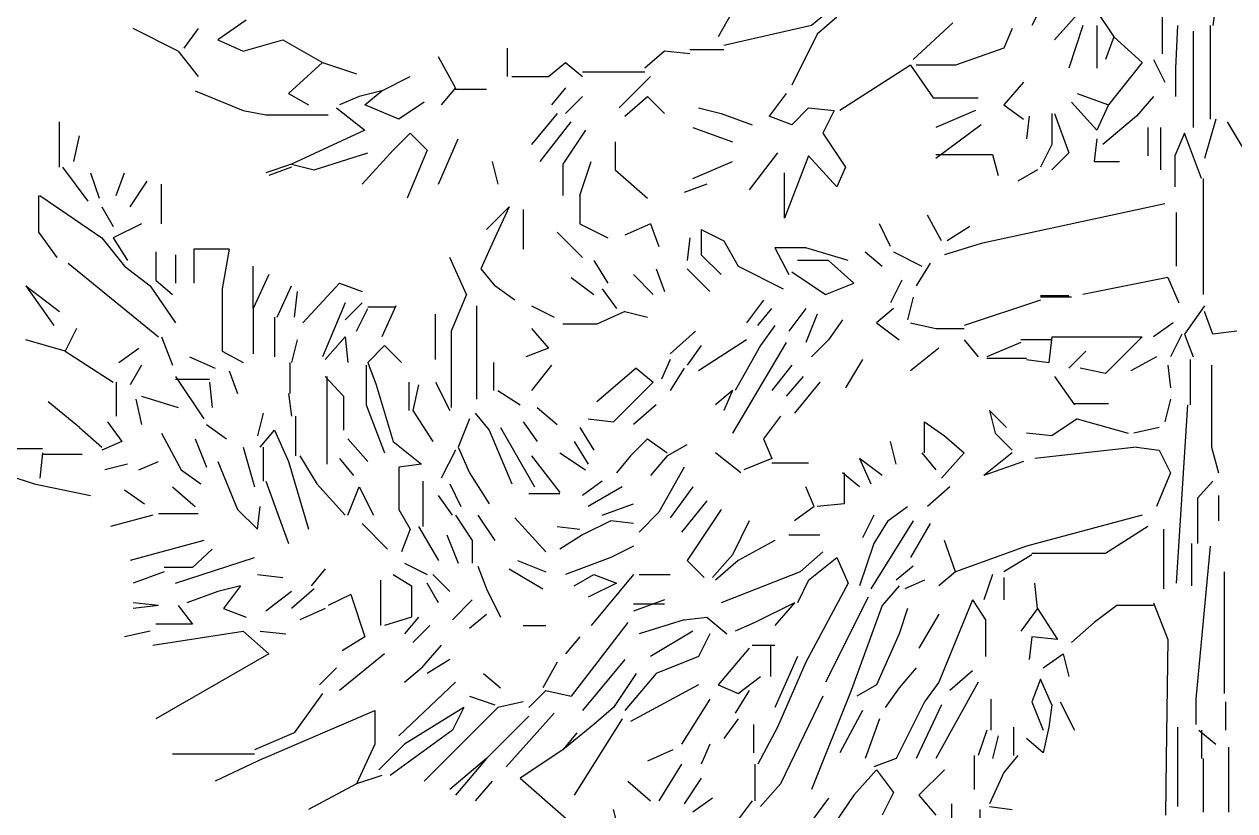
# Model space of a CAD drawing. Header units: millimetres. Extents: x 79741 to 173011, y 86123 to 135501.
# Drawn here: x 120055 to 122190, y 94400 to 95786 of the extents above; entities that cross this region are included whole.
import ezdxf

# ---------------------------------------------------------------- set-up
doc = ezdxf.new("R2010")
doc.units = ezdxf.units.MM

# ---------------------------------------------------------------- blocks, each defined once
blk = doc.blocks.new('A$C53ED0D15')
at = {"linetype": 'Continuous'}
for p, q in [((2303.6, 2956.8), (2303.6, 2812.2)), ((2303.6, 2956.8), (2303.6, 2812.2)), ((2303.6, 2956.8), (2303.6, 2812.2)), ((1545.7, 2887), (1520.8, 2842.1)), ((1715.2, 2887), (1685.3, 2862.1)), ((2094.2, 2901.9), (2074.2, 2862.1)), ((2188.9, 2887), (2218.8, 2842.1)), ((2188.9, 2887), (2218.8, 2842.1)), ((2398.3, 2901.9), (2393.3, 2862.1)), ((688.1, 2872), (638.2, 2837.1)), ((1685.3, 2862.1), (1530.7, 2827.1)), ((1685.3, 2862.1), (1530.7, 2827.1)), ((1685.3, 2862.1), (1530.7, 2827.1)), ((1685.3, 2862.1), (1530.7, 2827.1)), ((1685.3, 2862.1), (1530.7, 2827.1)), ((1730.2, 2877), (1695.3, 2847.1)), ((1934.6, 2867), (1864.8, 2802.2)), ((1934.6, 2867), (1864.8, 2802.2)), ((2154, 2882), (2114.1, 2837.1)), ((2164, 2862.1), (2139.1, 2787.3)), ((2188.9, 2862.1), (2188.9, 2787.3)), ((2188.9, 2862.1), (2188.9, 2787.3)), ((2188.9, 2862.1), (2188.9, 2787.3)), ((2188.9, 2862.1), (2188.9, 2787.3)), ((2188.9, 2862.1), (2188.9, 2787.3)), ((2331, 2862.1), (2327.3, 2787.3)), ((2388.4, 2862.1), (2388.4, 2697.5)), ((568.4, 2817.2), (488.6, 2857.1)), ((568.4, 2817.2), (488.6, 2857.1)), ((568.4, 2817.2), (488.6, 2857.1)), ((568.4, 2817.2), (488.6, 2857.1)), ((603.3, 2857.1), (578.4, 2822.2)), ((1695.3, 2847.1), (1650.4, 2757.3)), ((1695.3, 2847.1), (1650.4, 2757.3)), ((1695.3, 2847.1), (1650.4, 2757.3)), ((2039.3, 2857.1), (2024.4, 2822.2)), ((2039.3, 2857.1), (2024.4, 2822.2)), ((2218.8, 2842.1), (2203.9, 2802.2)), ((2218.8, 2842.1), (2268.7, 2797.2)), ((2358.4, 2852.1), (2358.4, 2732.4)), ((2358.4, 2852.1), (2358.4, 2732.4)), ((638.2, 2837.1), (683.1, 2817.2)), ((683.1, 2817.2), (752.9, 2837.1)), ((752.9, 2837.1), (822.7, 2797.2)), ((1149.3, 2772.3), (1149.3, 2822.2)), ((1149.3, 2772.3), (1149.3, 2822.2)), ((1530.7, 2819.7), (1470.9, 2819.7)), ((2024.4, 2822.2), (1939.6, 2792.2)), ((2024.4, 2822.2), (1939.6, 2792.2)), ((568.4, 2817.2), (603.3, 2772.3)), ((568.4, 2817.2), (603.3, 2772.3)), ((1057.1, 2752.4), (1027.1, 2807.2)), ((1057.1, 2752.4), (1027.1, 2807.2)), ((1426, 2817.2), (1391.1, 2787.3)), ((1470.9, 2812.2), (1426, 2817.2)), ((2288.6, 2802.2), (2308.6, 2762.3)), ((2288.6, 2802.2), (2308.6, 2762.3)), ((822.7, 2797.2), (762.9, 2742.4)), ((822.7, 2797.2), (882.5, 2777.3)), ((822.7, 2797.2), (882.5, 2777.3)), ((1221.6, 2772.3), (1251.5, 2797.2)), ((1251.5, 2797.2), (1281.4, 2772.3)), ((1391.1, 2779.8), (1281.4, 2779.8)), ((1391.1, 2779.8), (1281.4, 2779.8)), ((1859.8, 2792.2), (1735.2, 2712.5)), ((1859.8, 2792.2), (1899.7, 2734.9)), ((1859.8, 2792.2), (1899.7, 2734.9)), ((1939.6, 2792.2), (1869.8, 2792.2)), ((1939.6, 2792.2), (1869.8, 2792.2)), ((2268.7, 2797.2), (2208.9, 2722.4)), ((2268.7, 2797.2), (2208.9, 2722.4)), ((2268.7, 2797.2), (2208.9, 2722.4)), ((2268.7, 2797.2), (2208.9, 2722.4)), ((2327.3, 2787.3), (2327.3, 2737.4)), ((927.4, 2747.4), (977.3, 2772.3)), ((1156.8, 2772.3), (1221.6, 2772.3)), ((1401.1, 2772.3), (1346.3, 2717.5)), ((1401.1, 2772.3), (1346.3, 2717.5)), ((2059.3, 2762.3), (2024.4, 2722.4)), ((598.3, 2747.4), (683.1, 2712.5)), ((598.3, 2747.4), (683.1, 2712.5)), ((762.9, 2742.4), (797.8, 2722.4)), ((887.5, 2737.4), (852.6, 2722.4)), ((927.4, 2747.4), (887.5, 2737.4)), ((897.5, 2722.4), (927.4, 2747.4)), ((1057.1, 2752.4), (1032.1, 2722.4)), ((1057.1, 2749.9), (1111.9, 2749.9)), ((1251.5, 2752.4), (1226.6, 2722.4)), ((1281.4, 2737.4), (1251.5, 2707.5)), ((1281.4, 2737.4), (1251.5, 2707.5)), ((1356.2, 2702.5), (1396.1, 2737.4)), ((1396.1, 2737.4), (1426, 2707.5)), ((1640.4, 2742.4), (1610.5, 2702.5)), ((1640.4, 2742.4), (1610.5, 2702.5)), ((1640.4, 2742.4), (1610.5, 2702.5)), ((1640.4, 2742.4), (1610.5, 2702.5)), ((1899.7, 2734.9), (1979.5, 2734.9)), ((1899.7, 2734.9), (1979.5, 2734.9)), ((2154, 2742.4), (2208.9, 2722.4)), ((2288.6, 2737.4), (2258.7, 2702.5)), ((683.1, 2712.5), (723, 2705)), ((683.1, 2712.5), (723, 2705)), ((847.6, 2717.5), (897.5, 2677.6)), ((957.3, 2697.5), (897.5, 2722.4)), ((1002.2, 2727.4), (957.3, 2697.5)), ((1485.9, 2717.5), (1525.8, 2707.5)), ((1485.9, 2717.5), (1525.8, 2707.5)), ((1680.3, 2717.5), (1650.4, 2687.5)), ((1680.3, 2717.5), (1650.4, 2687.5)), ((1680.3, 2717.5), (1650.4, 2687.5)), ((1680.3, 2717.5), (1650.4, 2687.5)), ((1680.3, 2717.5), (1650.4, 2687.5)), ((1680.3, 2717.5), (1725.2, 2712.5)), ((1725.2, 2712.5), (1705.3, 2672.6)), ((1725.2, 2712.5), (1705.3, 2672.6)), ((1974.5, 2712.5), (1904.7, 2682.6)), ((2024.4, 2722.4), (2059.3, 2697.5)), ((2144, 2727.4), (2188.9, 2677.6)), ((2208.9, 2722.4), (2188.9, 2677.6)), ((2358.4, 2732.4), (2358.4, 2682.6)), ((359, 2612.7), (359, 2692.5)), ((723, 2705), (832.7, 2705)), ((723, 2705), (832.7, 2705)), ((1236.6, 2707.5), (1191.7, 2652.6)), ((1236.6, 2707.5), (1191.7, 2652.6)), ((1236.6, 2707.5), (1191.7, 2652.6)), ((1206.7, 2622.7), (1261.5, 2692.5)), ((1206.7, 2622.7), (1261.5, 2692.5)), ((1206.7, 2622.7), (1261.5, 2692.5)), ((1525.8, 2707.5), (1580.6, 2687.5)), ((1525.8, 2707.5), (1580.6, 2687.5)), ((1650.4, 2687.5), (1610.5, 2702.5)), ((1650.4, 2687.5), (1610.5, 2702.5)), ((1650.4, 2687.5), (1610.5, 2702.5)), ((1650.4, 2687.5), (1610.5, 2702.5)), ((1650.4, 2687.5), (1610.5, 2702.5)), ((2069.3, 2702.5), (2064.3, 2662.6)), ((2109.1, 2707.5), (2109.1, 2652.6)), ((2114.1, 2707.5), (2139.1, 2637.7)), ((2114.1, 2707.5), (2139.1, 2637.7)), ((2258.7, 2702.5), (2198.9, 2652.6)), ((2258.7, 2702.5), (2198.9, 2652.6)), ((2258.7, 2702.5), (2198.9, 2652.6)), ((2398.3, 2697.5), (2378.4, 2627.7)), ((2418.3, 2692.5), (2448.2, 2642.7)), ((897.5, 2677.6), (767.9, 2617.7)), ((947.4, 2642.7), (977.3, 2672.6)), ((977.3, 2672.6), (1007.2, 2642.7)), ((1286.4, 2677.6), (1246.5, 2617.7)), ((1286.4, 2677.6), (1246.5, 2617.7)), ((1475.9, 2682.6), (1545.7, 2657.6)), ((1475.9, 2682.6), (1545.7, 2657.6)), ((1705.3, 2672.6), (1745.2, 2612.7)), ((1705.3, 2672.6), (1745.2, 2612.7)), ((1984.5, 2687.5), (1904.7, 2627.7)), ((2278.7, 2682.6), (2278.7, 2632.7)), ((2278.7, 2682.6), (2278.7, 2632.7)), ((2301.1, 2682.6), (2301.1, 2607.8)), ((2343.5, 2672.6), (2326, 2632.7)), ((2373.4, 2592.8), (2343.5, 2672.6)), ((383.9, 2622.7), (393.9, 2667.6)), ((383.9, 2622.7), (393.9, 2667.6)), ((383.9, 2622.7), (393.9, 2667.6)), ((1027.1, 2582.8), (1062, 2662.6)), ((1338.8, 2657.6), (1338.8, 2607.8)), ((2109.1, 2652.6), (2089.2, 2612.7)), ((2188.9, 2662.6), (2183.9, 2622.7)), ((2188.9, 2662.6), (2183.9, 2622.7)), ((2188.9, 2662.6), (2183.9, 2622.7)), ((2188.9, 2662.6), (2183.9, 2622.7)), ((2188.9, 2662.6), (2183.9, 2622.7)), ((807.8, 2607.8), (902.5, 2637.7)), ((807.8, 2607.8), (902.5, 2637.7)), ((807.8, 2607.8), (902.5, 2637.7)), ((807.8, 2607.8), (902.5, 2637.7)), ((892.5, 2582.8), (947.4, 2642.7)), ((1007.2, 2642.7), (972.3, 2557.9)), ((1625.5, 2637.7), (1575.6, 2572.9)), ((1625.5, 2637.7), (1575.6, 2572.9)), ((1680.3, 2632.7), (1637.9, 2523)), ((1680.3, 2632.7), (1637.9, 2523)), ((1730.2, 2577.8), (1680.3, 2632.7)), ((1730.2, 2577.8), (1680.3, 2632.7)), ((1904.7, 2635.2), (2004.4, 2635.2)), ((2004.4, 2635.2), (2014.4, 2597.8)), ((2139.1, 2637.7), (2109.1, 2607.8)), ((2139.1, 2637.7), (2109.1, 2607.8)), ((2326, 2632.7), (2326, 2577.8)), ((364, 2612.7), (408.9, 2552.9)), ((364, 2612.7), (408.9, 2552.9)), ((364, 2612.7), (408.9, 2552.9)), ((364, 2612.7), (408.9, 2552.9)), ((767.9, 2617.7), (723, 2602.8)), ((767.9, 2617.7), (723, 2602.8)), ((767.9, 2612.7), (728, 2597.8)), ((767.9, 2612.7), (728, 2597.8)), ((767.9, 2617.7), (807.8, 2607.8)), ((767.9, 2617.7), (807.8, 2607.8)), ((767.9, 2617.7), (807.8, 2607.8)), ((767.9, 2617.7), (807.8, 2607.8)), ((1121.9, 2622.7), (1131.9, 2582.8)), ((1246.5, 2617.7), (1246.5, 2562.9)), ((1246.5, 2617.7), (1246.5, 2562.9)), ((1276.5, 2562.9), (1296.4, 2622.7)), ((1338.8, 2607.8), (1396.1, 2557.9)), ((1475.9, 2592.8), (1545.7, 2622.7)), ((1475.9, 2592.8), (1545.7, 2622.7)), ((1745.2, 2612.7), (1730.2, 2577.8)), ((1745.2, 2612.7), (1730.2, 2577.8)), ((2084.2, 2607.8), (2049.3, 2587.8)), ((2084.2, 2607.8), (2049.3, 2587.8)), ((2084.2, 2607.8), (2049.3, 2587.8)), ((2183.9, 2622.7), (2228.8, 2622.7)), ((2183.9, 2622.7), (2228.8, 2622.7)), ((2183.9, 2622.7), (2228.8, 2622.7)), ((2183.9, 2622.7), (2228.8, 2622.7)), ((2183.9, 2622.7), (2228.8, 2622.7)), ((413.8, 2602.8), (428.8, 2557.9)), ((458.7, 2562.9), (473.7, 2602.8)), ((483.6, 2542.9), (513.6, 2587.8)), ((483.6, 2542.9), (513.6, 2587.8)), ((483.6, 2542.9), (513.6, 2587.8)), ((1637.9, 2523), (1637.9, 2602.8)), ((1637.9, 2523), (1637.9, 2602.8)), ((2375.9, 2592.8), (2375.9, 2438.2)), ((2375.9, 2592.8), (2375.9, 2438.2)), ((2375.9, 2592.8), (2375.9, 2438.2)), ((2375.9, 2592.8), (2375.9, 2438.2)), ((2375.9, 2592.8), (2375.9, 2438.2)), ((321.6, 2562.9), (321.6, 2498.1)), ((324.1, 2562.9), (433.8, 2488.1)), ((324.1, 2562.9), (433.8, 2488.1)), ((538.5, 2513), (538.5, 2582.8)), ((1276.5, 2562.9), (1276.5, 2513)), ((1500.8, 2582.8), (1460.9, 2567.9)), ((1500.8, 2582.8), (1460.9, 2567.9)), ((433.8, 2542.9), (453.7, 2508)), ((433.8, 2542.9), (453.7, 2508)), ((1151.8, 2542.9), (1111.9, 2503)), ((1151.8, 2542.9), (1126.9, 2488.1)), ((1151.8, 2542.9), (1126.9, 2488.1)), ((1151.8, 2542.9), (1126.9, 2488.1)), ((2308.6, 2547.9), (1984.5, 2478.1)), ((1176.7, 2538), (1176.7, 2468.1)), ((1176.7, 2538), (1176.7, 2468.1)), ((1914.7, 2483.1), (1889.8, 2528)), ((1914.7, 2483.1), (1889.8, 2528)), ((1914.7, 2483.1), (1889.8, 2528)), ((2328.5, 2533), (2328.5, 2438.2)), ((503.6, 2513), (453.7, 2488.1)), ((1276.5, 2513), (1326.3, 2488.1)), ((1401.1, 2513), (1356.2, 2493.1)), ((1401.1, 2513), (1416.1, 2473.1)), ((1401.1, 2513), (1416.1, 2473.1)), ((1401.1, 2513), (1416.1, 2473.1)), ((1401.1, 2513), (1416.1, 2473.1)), ((1401.1, 2513), (1416.1, 2473.1)), ((1401.1, 2513), (1416.1, 2473.1)), ((1401.1, 2513), (1416.1, 2473.1)), ((1490.9, 2503), (1530.7, 2483.1)), ((1490.9, 2503), (1490.9, 2458.2)), ((1824.9, 2473.1), (1805, 2513)), ((1964.5, 2508), (1924.6, 2483.1)), ((1964.5, 2508), (1924.6, 2483.1)), ((321.6, 2498.1), (354, 2453.2)), ((433.8, 2488.1), (473.7, 2438.2)), ((453.7, 2488.1), (478.7, 2448.2)), ((1126.9, 2488.1), (1101.9, 2433.2)), ((1236.6, 2498.1), (1281.4, 2453.2)), ((1470.9, 2488.1), (1465.9, 2448.2)), ((1470.9, 2488.1), (1465.9, 2448.2)), ((1470.9, 2488.1), (1465.9, 2448.2)), ((1530.7, 2483.1), (1555.7, 2438.2)), ((1984.5, 2478.1), (1919.7, 2458.2)), ((528.5, 2463.2), (528.5, 2413.3)), ((563.4, 2458.2), (563.4, 2408.3)), ((563.4, 2458.2), (563.4, 2408.3)), ((563.4, 2458.2), (563.4, 2408.3)), ((658.2, 2468.1), (595.8, 2468.1)), ((595.8, 2468.1), (595.8, 2408.3)), ((658.2, 2468.1), (645.7, 2398.3)), ((1490.9, 2458.2), (1525.8, 2423.3)), ((1490.9, 2458.2), (1525.8, 2423.3)), ((1490.9, 2458.2), (1525.8, 2423.3)), ((1675.3, 2470.6), (1620.5, 2470.6)), ((1620.5, 2470.6), (1645.4, 2423.3)), ((1750.1, 2448.2), (1675.3, 2470.6)), ((1780, 2463.2), (1810, 2438.2)), ((1829.9, 2463.2), (1879.8, 2438.2)), ((1829.9, 2463.2), (1879.8, 2438.2)), ((374, 2443.2), (533.5, 2313.6)), ((473.7, 2438.2), (518.6, 2403.3)), ((473.7, 2438.2), (518.6, 2403.3)), ((473.7, 2438.2), (518.6, 2403.3)), ((700.5, 2363.4), (700.5, 2438.2)), ((700.5, 2363.4), (700.5, 2438.2)), ((1077, 2388.4), (1047.1, 2453.2)), ((1301.4, 2448.2), (1326.3, 2408.3)), ((1301.4, 2448.2), (1326.3, 2408.3)), ((1301.4, 2448.2), (1326.3, 2408.3)), ((1301.4, 2448.2), (1326.3, 2408.3)), ((1555.7, 2438.2), (1635.5, 2398.3)), ((1715.2, 2448.2), (1660.4, 2448.2)), ((1760.1, 2408.3), (1715.2, 2448.2)), ((1894.7, 2443.2), (1869.8, 2403.3)), ((1894.7, 2443.2), (1869.8, 2403.3)), ((1894.7, 2443.2), (1869.8, 2403.3)), ((2375.9, 2438.2), (2375.9, 2388.4)), ((528.5, 2413.3), (558.4, 2388.4)), ((728, 2423.3), (700.5, 2363.4)), ((728, 2423.3), (700.5, 2363.4)), ((1101.9, 2433.2), (1126.9, 2403.3)), ((1261.5, 2418.3), (1301.4, 2388.4)), ((1406.1, 2388.4), (1371.2, 2423.3)), ((1406.1, 2388.4), (1371.2, 2423.3)), ((1406.1, 2388.4), (1371.2, 2423.3)), ((1406.1, 2388.4), (1371.2, 2423.3)), ((1411.1, 2433.2), (1426, 2393.4)), ((1411.1, 2433.2), (1426, 2393.4)), ((1411.1, 2433.2), (1426, 2393.4)), ((1411.1, 2433.2), (1426, 2393.4)), ((1465.9, 2433.2), (1505.8, 2393.4)), ((1650.4, 2428.3), (1710.2, 2388.4)), ((1844.9, 2413.3), (1824.9, 2373.4)), ((1844.9, 2413.3), (1824.9, 2373.4)), ((1844.9, 2413.3), (1824.9, 2373.4)), ((2313.6, 2418.3), (2164, 2388.4)), ((2313.6, 2418.3), (2164, 2388.4)), ((2313.6, 2418.3), (2333.5, 2373.4)), ((299.2, 2403.3), (359, 2358.4)), ((299.2, 2403.3), (349, 2333.5)), ((518.6, 2403.3), (563.4, 2338.5)), ((645.7, 2398.3), (645.7, 2288.6)), ((742.9, 2348.5), (767.9, 2403.3)), ((742.9, 2348.5), (767.9, 2403.3)), ((742.9, 2348.5), (767.9, 2403.3)), ((742.9, 2348.5), (767.9, 2403.3)), ((742.9, 2348.5), (767.9, 2403.3)), ((742.9, 2348.5), (767.9, 2403.3)), ((777.8, 2393.4), (772.9, 2348.5)), ((777.8, 2393.4), (772.9, 2348.5)), ((777.8, 2393.4), (772.9, 2348.5)), ((777.8, 2393.4), (772.9, 2348.5)), ((777.8, 2393.4), (772.9, 2348.5)), ((777.8, 2393.4), (772.9, 2348.5)), ((852.6, 2408.3), (787.8, 2338.5)), ((852.6, 2408.3), (787.8, 2338.5)), ((852.6, 2408.3), (787.8, 2338.5)), ((852.6, 2408.3), (892.5, 2393.4)), ((1161.8, 2378.4), (1126.9, 2403.3)), ((1316.3, 2398.3), (1341.3, 2363.4)), ((1710.2, 2388.4), (1760.1, 2408.3)), ((862.6, 2373.4), (822.7, 2278.7)), ((862.6, 2373.4), (822.7, 2278.7)), ((892.5, 2373.4), (862.6, 2343.5)), ((1077, 2388.4), (1049.6, 2323.5)), ((1600.5, 2378.4), (1570.6, 2338.5)), ((1864.8, 2383.4), (1854.8, 2343.5)), ((2089.2, 2378.4), (1954.6, 2333.5)), ((2139.1, 2385.9), (2089.2, 2385.9)), ((2139.1, 2385.9), (2089.2, 2385.9)), ((2144, 2383.4), (2089.2, 2383.4)), ((2144, 2383.4), (2089.2, 2383.4)), ((2144, 2383.4), (2089.2, 2383.4)), ((2144, 2383.4), (2089.2, 2383.4)), ((2144, 2383.4), (2089.2, 2383.4)), ((2144, 2383.4), (2089.2, 2383.4)), ((2144, 2383.4), (2089.2, 2383.4)), ((2144, 2383.4), (2089.2, 2383.4)), ((700.5, 2363.4), (700.5, 2283.7)), ((700.5, 2363.4), (700.5, 2283.7)), ((882.5, 2323.5), (902.5, 2363.4)), ((952.4, 2365.9), (902.5, 2365.9)), ((952.4, 2368.4), (927.4, 2313.6)), ((1022.2, 2273.7), (1022.2, 2353.5)), ((1094.5, 2368.4), (1094.5, 2268.7)), ((1191.7, 2368.4), (1231.6, 2348.5)), ((1356.2, 2358.4), (1306.4, 2336)), ((1356.2, 2358.4), (1396.1, 2348.5)), ((1590.6, 2333.5), (1615.5, 2363.4)), ((1675.3, 2363.4), (1645.4, 2323.5)), ((1695.3, 2353.5), (1675.3, 2303.6)), ((1829.9, 2363.4), (1800, 2338.5)), ((1829.9, 2363.4), (1800, 2338.5)), ((2378.4, 2368.4), (2343.5, 2318.6)), ((2393.3, 2318.6), (2378.4, 2358.4)), ((388.9, 2328.5), (369, 2288.6)), ((388.9, 2328.5), (369, 2288.6)), ((737.9, 2348.5), (737.9, 2278.7)), ((1191.7, 2328.5), (1221.6, 2293.6)), ((1306.4, 2336), (1246.5, 2336)), ((1620.5, 2333.5), (1595.6, 2298.6)), ((1620.5, 2333.5), (1595.6, 2298.6)), ((1740.2, 2343.5), (1715.2, 2308.6)), ((1800, 2338.5), (1839.9, 2308.6)), ((1800, 2338.5), (1839.9, 2308.6)), ((1859.8, 2338.5), (1904.7, 2328.5)), ((1859.8, 2338.5), (1904.7, 2328.5)), ((1904.7, 2328.5), (1954.6, 2328.5)), ((1904.7, 2328.5), (1954.6, 2328.5)), ((2323.5, 2338.5), (2288.6, 2313.6)), ((2323.5, 2338.5), (2288.6, 2313.6)), ((369, 2288.6), (299.2, 2308.6)), ((538.5, 2313.6), (558.4, 2263.7)), ((538.5, 2313.6), (558.4, 2263.7)), ((777.8, 2308.6), (767.9, 2268.7)), ((777.8, 2308.6), (767.9, 2268.7)), ((827.7, 2273.7), (862.6, 2313.6)), ((827.7, 2273.7), (862.6, 2313.6)), ((827.7, 2273.7), (862.6, 2313.6)), ((862.6, 2313.6), (867.6, 2268.7)), ((862.6, 2313.6), (867.6, 2268.7)), ((862.6, 2313.6), (867.6, 2268.7)), ((1049.6, 2323.5), (1049.6, 2263.7)), ((1436, 2283.7), (1480.9, 2323.5)), ((1570.6, 2308.6), (1485.9, 2253.7)), ((1715.2, 2308.6), (1685.3, 2278.7)), ((1954.6, 2308.6), (1979.5, 2278.7)), ((1954.6, 2308.6), (1979.5, 2278.7)), ((1954.6, 2308.6), (1979.5, 2278.7)), ((2109.1, 2308.6), (2054.3, 2308.6)), ((2109.1, 2308.6), (2054.3, 2308.6)), ((2109.1, 2308.6), (2054.3, 2308.6)), ((2109.1, 2308.6), (2054.3, 2308.6)), ((2109.1, 2313.6), (2104.1, 2268.7)), ((2109.1, 2313.6), (2174, 2313.6)), ((2174, 2313.6), (2268.7, 2313.6)), ((2174, 2313.6), (2268.7, 2313.6)), ((2174, 2313.6), (2268.7, 2313.6)), ((2174, 2313.6), (2268.7, 2313.6)), ((2174, 2313.6), (2268.7, 2313.6)), ((2268.7, 2313.6), (2203.9, 2248.8)), ((2338.5, 2318.6), (2318.6, 2278.7)), ((2338.5, 2318.6), (2318.6, 2278.7)), ((2338.5, 2318.6), (2318.6, 2278.7)), ((2338.5, 2318.6), (2318.6, 2278.7)), ((2338.5, 2318.6), (2318.6, 2278.7)), ((2338.5, 2318.6), (2318.6, 2278.7)), ((2343.5, 2318.6), (2358.4, 2278.7)), ((2343.5, 2318.6), (2358.4, 2278.7)), ((2343.5, 2318.6), (2358.4, 2278.7)), ((2435.7, 2323.5), (2393.3, 2318.6)), ((369, 2288.6), (453.7, 2233.8)), ((463.7, 2268.7), (498.6, 2293.6)), ((463.7, 2268.7), (498.6, 2293.6)), ((463.7, 2268.7), (498.6, 2293.6)), ((645.7, 2288.6), (683.1, 2268.7)), ((932.4, 2298.6), (902.5, 2268.7)), ((932.4, 2298.6), (962.3, 2268.7)), ((1221.6, 2293.6), (1181.7, 2278.7)), ((1490.9, 2298.6), (1465.9, 2263.7)), ((1640.4, 2303.6), (1545.7, 2144)), ((1640.4, 2303.6), (1545.7, 2144)), ((1595.6, 2298.6), (1550.7, 2218.8)), ((1909.7, 2293.6), (1859.8, 2253.7)), ((1909.7, 2293.6), (1859.8, 2253.7)), ((2054.3, 2303.6), (1994.5, 2278.7)), ((2054.3, 2303.6), (1994.5, 2278.7)), ((2169, 2288.6), (2139.1, 2258.7)), ((503.6, 2263.7), (483.6, 2228.8)), ((503.6, 2263.7), (483.6, 2228.8)), ((503.6, 2263.7), (483.6, 2228.8)), ((588.4, 2278.7), (633.2, 2258.7)), ((765.4, 2268.7), (765.4, 2213.9)), ((900, 2263.7), (900, 2193.9)), ((902.5, 2268.7), (917.4, 2228.8)), ((1049.6, 2263.7), (1049.6, 2188.9)), ((1094.5, 2268.7), (1094.5, 2203.9)), ((1124.4, 2268.7), (1124.4, 2218.8)), ((1124.4, 2268.7), (1124.4, 2218.8)), ((1124.4, 2268.7), (1124.4, 2218.8)), ((1226.6, 2263.7), (1191.7, 2218.8)), ((1436, 2273.7), (1421, 2238.8)), ((1650.4, 2263.7), (1615.5, 2218.8)), ((1775.1, 2273.7), (1745.2, 2223.8)), ((1775.1, 2273.7), (1745.2, 2223.8)), ((1775.1, 2273.7), (1745.2, 2223.8)), ((1775.1, 2273.7), (1745.2, 2223.8)), ((1775.1, 2273.7), (1745.2, 2223.8)), ((1775.1, 2273.7), (1745.2, 2223.8)), ((1775.1, 2273.7), (1745.2, 2223.8)), ((1994.5, 2276.2), (2064.3, 2276.2)), ((1994.5, 2276.2), (2064.3, 2276.2)), ((2064.3, 2273.7), (2104.1, 2268.7)), ((2064.3, 2273.7), (2104.1, 2268.7)), ((2293.6, 2278.7), (2248.8, 2253.7)), ((2313.6, 2263.7), (2318.6, 2223.8)), ((2313.6, 2263.7), (2318.6, 2223.8)), ((2353.5, 2273.7), (2353.5, 2193.9)), ((2390.9, 2263.7), (2390.9, 2119.1)), ((2390.9, 2263.7), (2390.9, 2119.1)), ((2390.9, 2263.7), (2390.9, 2119.1)), ((2390.9, 2263.7), (2390.9, 2119.1)), ((563.4, 2243.8), (613.3, 2169)), ((658.2, 2253.7), (673.1, 2213.9)), ((827.7, 2243.8), (860.1, 2208.9)), ((830.2, 2243.8), (830.2, 2089.2)), ((1376.2, 2258.7), (1306.4, 2198.9)), ((1376.2, 2258.7), (1306.4, 2198.9)), ((1376.2, 2258.7), (1406.1, 2233.8)), ((1460.9, 2258.7), (1436, 2218.8)), ((1670.4, 2243.8), (1640.4, 2208.9)), ((1670.4, 2243.8), (1640.4, 2208.9)), ((2114.1, 2243.8), (2149, 2193.9)), ((2203.9, 2248.8), (2159, 2258.7)), ((458.7, 2233.8), (458.7, 2174)), ((563.4, 2238.8), (623.3, 2238.8)), ((623.3, 2233.8), (628.3, 2188.9)), ((623.3, 2233.8), (628.3, 2188.9)), ((623.3, 2233.8), (628.3, 2188.9)), ((917.4, 2228.8), (947.4, 2129.1)), ((974.8, 2233.8), (974.8, 2183.9)), ((974.8, 2233.8), (974.8, 2183.9)), ((974.8, 2233.8), (974.8, 2183.9)), ((992.2, 2228.8), (982.3, 2183.9)), ((1022.2, 2233.8), (1047.1, 2183.9)), ((1022.2, 2233.8), (1047.1, 2183.9)), ((1022.2, 2233.8), (1047.1, 2183.9)), ((1406.1, 2233.8), (1336.3, 2164)), ((1700.3, 2233.8), (1655.4, 2178.9)), ((493.6, 2203.9), (503.6, 2159)), ((493.6, 2203.9), (503.6, 2159)), ((493.6, 2203.9), (503.6, 2159)), ((493.6, 2203.9), (503.6, 2159)), ((493.6, 2203.9), (503.6, 2159)), ((493.6, 2203.9), (503.6, 2159)), ((503.6, 2208.9), (568.4, 2188.9)), ((762.9, 2213.9), (767.9, 2174)), ((860.1, 2208.9), (860.1, 2149)), ((1131.9, 2218.8), (1171.7, 2193.9)), ((1131.9, 2218.8), (1171.7, 2193.9)), ((1545.7, 2218.8), (1515.8, 2193.9)), ((1545.7, 2218.8), (1515.8, 2193.9)), ((1545.7, 2218.8), (1530.7, 2183.9)), ((1545.7, 2218.8), (1530.7, 2183.9)), ((2318.6, 2203.9), (2308.6, 2164)), ((393.9, 2154), (339.1, 2198.9)), ((393.9, 2154), (339.1, 2198.9)), ((718, 2178.9), (708, 2139.1)), ((900, 2193.9), (932.4, 2109.1)), ((982.3, 2183.9), (1017.2, 2129.1)), ((1092, 2178.9), (1116.9, 2149)), ((1201.7, 2188.9), (1236.6, 2159)), ((1411.1, 2193.9), (1371.2, 2159)), ((1999.4, 2183.9), (2029.4, 2154)), ((1999.4, 2183.9), (2029.4, 2154)), ((1999.4, 2183.9), (2009.4, 2144)), ((1999.4, 2183.9), (2029.4, 2154)), ((2149, 2196.4), (2208.9, 2196.4)), ((2348.5, 2193.9), (2328.5, 1879.8)), ((2348.5, 2193.9), (2328.5, 1879.8)), ((2348.5, 2193.9), (2328.5, 1879.8)), ((443.8, 2164), (468.7, 2129.1)), ((443.8, 2164), (468.7, 2129.1)), ((618.3, 2159), (653.2, 2134.1)), ((618.3, 2159), (653.2, 2134.1)), ((775.3, 2174), (775.3, 2104.2)), ((1082, 2169), (1062, 2119.1)), ((1176.7, 2164), (1201.7, 2129.1)), ((1291.4, 2169), (1336.3, 2164)), ((1291.4, 2169), (1336.3, 2164)), ((1291.4, 2169), (1336.3, 2164)), ((1630.5, 2174), (1600.5, 2134.1)), ((1884.8, 2109.1), (1884.8, 2164)), ((1884.8, 2164), (1919.7, 2139.1)), ((1884.8, 2109.1), (1884.8, 2164)), ((1884.8, 2164), (1919.7, 2139.1)), ((1884.8, 2109.1), (1884.8, 2164)), ((1884.8, 2164), (1919.7, 2139.1)), ((2154, 2169), (2109.1, 2139.1)), ((2154, 2169), (2243.8, 2144)), ((2154, 2169), (2243.8, 2144)), ((393.9, 2154), (433.8, 2119.1)), ((393.9, 2154), (433.8, 2119.1)), ((393.9, 2154), (433.8, 2119.1)), ((538.5, 2144), (573.4, 2079.2)), ((713, 2119.1), (737.9, 2149)), ((713, 2119.1), (737.9, 2149)), ((737.9, 2149), (762.9, 2094.2)), ((737.9, 2149), (762.9, 2094.2)), ((1116.9, 2149), (1156.8, 2054.3)), ((1136.8, 2154), (1196.7, 2049.3)), ((1276.5, 2154), (1301.4, 2114.1)), ((1919.7, 2139.1), (1954.6, 2109.1)), ((1919.7, 2139.1), (1954.6, 2109.1)), ((1919.7, 2139.1), (1954.6, 2109.1)), ((2009.4, 2144), (2039.3, 2114.1)), ((2009.4, 2144), (2039.3, 2114.1)), ((2109.1, 2139.1), (2064.3, 2144)), ((2298.6, 2154), (2253.7, 2144)), ((254.3, 2116.6), (329.1, 2116.6)), ((468.7, 2129.1), (433.8, 2114.1)), ((598.3, 2134.1), (618.3, 2084.2)), ((683.1, 2119.1), (703, 2049.3)), ((683.1, 2119.1), (703, 2049.3)), ((718, 2119.1), (718, 2059.3)), ((867.6, 2134.1), (902.5, 2094.2)), ((947.4, 2129.1), (997.2, 2089.2)), ((1057.1, 2114.1), (1032.1, 2064.3)), ((1062, 2119.1), (1082, 2074.2)), ((1266.5, 2129.1), (1291.4, 2089.2)), ((1396.1, 2134.1), (1366.2, 2104.2)), ((1396.1, 2134.1), (1431, 2109.1)), ((1431, 2104.2), (1465.9, 2124.1)), ((1431, 2104.2), (1465.9, 2124.1)), ((1431, 2104.2), (1465.9, 2124.1)), ((1600.5, 2134.1), (1615.5, 2099.2)), ((1834.9, 2089.2), (1824.9, 2129.1)), ((1834.9, 2089.2), (1824.9, 2129.1)), ((2258.7, 2119.1), (2079.2, 2099.2)), ((2258.7, 2119.1), (2298.6, 2114.1)), ((2298.6, 2114.1), (2318.6, 2074.2)), ((2390.9, 2119.1), (2403.3, 2074.2)), ((2390.9, 2119.1), (2403.3, 2074.2)), ((2390.9, 2119.1), (2403.3, 2074.2)), ((2390.9, 2119.1), (2403.3, 2074.2)), ((329.1, 2109.1), (324.1, 2064.3)), ((329.1, 2106.7), (398.9, 2106.7)), ((498.6, 2079.2), (533.5, 2094.2)), ((498.6, 2079.2), (533.5, 2094.2)), ((638.2, 2094.2), (673.1, 2009.4)), ((762.9, 2094.2), (797.8, 1974.5)), ((762.9, 2094.2), (797.8, 1974.5)), ((762.9, 2094.2), (797.8, 1974.5)), ((762.9, 2094.2), (797.8, 1974.5)), ((762.9, 2094.2), (797.8, 1974.5)), ((782.8, 2104.2), (812.7, 2054.3)), ((782.8, 2104.2), (812.7, 2054.3)), ((782.8, 2104.2), (812.7, 2054.3)), ((852.6, 2099.2), (877.6, 2069.3)), ((852.6, 2099.2), (877.6, 2069.3)), ((852.6, 2099.2), (877.6, 2069.3)), ((1191.7, 2104.2), (1241.5, 2039.3)), ((1241.5, 2109.1), (1286.4, 2079.2)), ((1366.2, 2104.2), (1341.3, 2074.2)), ((1431, 2104.2), (1401.1, 2069.3)), ((1560.7, 2074.2), (1515.8, 2109.1)), ((1560.7, 2074.2), (1515.8, 2109.1)), ((1615.5, 2099.2), (1565.7, 2079.2)), ((1615.5, 2099.2), (1565.7, 2079.2)), ((1810, 2069.3), (1770.1, 2099.2)), ((1770.1, 2099.2), (1790, 2054.3)), ((1879.8, 2109.1), (1904.7, 2079.2)), ((1879.8, 2109.1), (1904.7, 2079.2)), ((1879.8, 2109.1), (1904.7, 2079.2)), ((1879.8, 2109.1), (1904.7, 2079.2)), ((1879.8, 2109.1), (1904.7, 2079.2)), ((1879.8, 2109.1), (1904.7, 2079.2)), ((1954.6, 2109.1), (1914.7, 2064.3)), ((1954.6, 2109.1), (1914.7, 2064.3)), ((2039.3, 2109.1), (1989.5, 2069.3)), ((2039.3, 2109.1), (1989.5, 2069.3)), ((2039.3, 2109.1), (1989.5, 2069.3)), ((2059.3, 2094.2), (1989.5, 2069.3)), ((478.7, 2089.2), (438.8, 2079.2)), ((573.4, 2079.2), (608.3, 2054.3)), ((997.2, 2089.2), (957.3, 2084.2)), ((957.3, 2084.2), (957.3, 2009.4)), ((1082, 2074.2), (1116.9, 2019.4)), ((1460.9, 2084.2), (1416.1, 2004.4)), ((1615.5, 2091.7), (1680.3, 2091.7)), ((1770.1, 2049.3), (1740.2, 2074.2)), ((1742.7, 2074.2), (1742.7, 2019.4)), ((2318.6, 2074.2), (2293.6, 2014.4)), ((269.3, 2069.3), (314.1, 2054.3)), ((314.1, 2054.3), (413.8, 2034.3)), ((314.1, 2054.3), (413.8, 2034.3)), ((314.1, 2054.3), (413.8, 2034.3)), ((723, 2059.3), (762.9, 1949.6)), ((723, 2059.3), (762.9, 1949.6)), ((812.7, 2054.3), (862.6, 1999.4)), ((999.7, 2059.3), (999.7, 1979.5)), ((1047.1, 2054.3), (1067, 2014.4)), ((1316.3, 2059.3), (1281.4, 2034.3)), ((1316.3, 2059.3), (1281.4, 2034.3)), ((2393.3, 2059.3), (2365.9, 2029.4)), ((473.7, 2044.3), (508.6, 2019.4)), ((558.4, 2049.3), (598.3, 2014.4)), ((867.6, 1999.4), (887.5, 2049.3)), ((887.5, 2049.3), (912.5, 1999.4)), ((1052.1, 1999.4), (1027.1, 2034.3)), ((1241.5, 2036.8), (1186.7, 2036.8)), ((1351.2, 2049.3), (1291.4, 2014.4)), ((1475.9, 2049.3), (1436, 1994.5)), ((1690.3, 2014.4), (1675.3, 2049.3)), ((1929.6, 2049.3), (1889.8, 2014.4)), ((2365.9, 2029.4), (2365.9, 1949.6)), ((2403.3, 2034.3), (2403.3, 1989.5)), ((2403.3, 2034.3), (2403.3, 1989.5)), ((673.1, 2009.4), (708, 1974.5)), ((708, 1974.5), (713, 2014.4)), ((957.3, 2009.4), (977.3, 1974.5)), ((1316.3, 1999.4), (1371.2, 2019.4)), ((1500.8, 2024.4), (1456, 1969.5)), ((1500.8, 2024.4), (1456, 1969.5)), ((1500.8, 2024.4), (1456, 1969.5)), ((1525.8, 2009.4), (1465.9, 1919.7)), ((1690.3, 2014.4), (1655.4, 1989.5)), ((1742.7, 2019.4), (1695.3, 2014.4)), ((1819.9, 1989.5), (1854.8, 2014.4)), ((523.5, 1999.4), (448.8, 1979.5)), ((603.3, 2001.9), (533.5, 2001.9)), ((1057.1, 1999.4), (1087, 1954.6)), ((1096.9, 1999.4), (1126.9, 1954.6)), ((1096.9, 1999.4), (1126.9, 1954.6)), ((1161.8, 1994.5), (1216.6, 1934.6)), ((1161.8, 1994.5), (1216.6, 1934.6)), ((1331.3, 1989.5), (1281.4, 1964.5)), ((1331.3, 1989.5), (1281.4, 1964.5)), ((1371.2, 1984.5), (1331.3, 1989.5)), ((1371.2, 1984.5), (1331.3, 1989.5)), ((1416.1, 2004.4), (1381.2, 1969.5)), ((1575.6, 1989.5), (1545.7, 1929.6)), ((1795, 1999.4), (1775.1, 1959.6)), ((1864.8, 1989.5), (1790, 1869.8)), ((1819.9, 1989.5), (1795, 1949.6)), ((1819.9, 1989.5), (1795, 1949.6)), ((1819.9, 1989.5), (1795, 1949.6)), ((1819.9, 1989.5), (1795, 1949.6)), ((1819.9, 1989.5), (1795, 1949.6)), ((2268.7, 1999.4), (2064.3, 1944.6)), ((2268.7, 1999.4), (2064.3, 1944.6)), ((892.5, 1984.5), (937.4, 1939.6)), ((977.3, 1974.5), (962.3, 1934.6)), ((992.2, 1979.5), (1027.1, 1919.7)), ((992.2, 1979.5), (1027.1, 1919.7)), ((1042.1, 1964.5), (1062, 1914.7)), ((1236.6, 1979.5), (1276.5, 1974.5)), ((1281.4, 1964.5), (1241.5, 1939.6)), ((1281.4, 1964.5), (1241.5, 1939.6)), ((1645.4, 1964.5), (1700.3, 1964.5)), ((1894.7, 1984.5), (1859.8, 1924.7)), ((2278.7, 1979.5), (2203.9, 1932.1)), ((2278.7, 1979.5), (2203.9, 1932.1)), ((2278.7, 1979.5), (2203.9, 1932.1)), ((2278.7, 1979.5), (2203.9, 1932.1)), ((2278.7, 1979.5), (2203.9, 1932.1)), ((2306.1, 1974.5), (2306.1, 1869.8)), ((613.3, 1954.6), (483.6, 1919.7)), ((1087, 1954.6), (1087, 1914.7)), ((1371.2, 1944.6), (1331.3, 1924.7)), ((1620.5, 1954.6), (1555.7, 1919.7)), ((1795, 1949.6), (1770.1, 1874.8)), ((1795, 1949.6), (1770.1, 1874.8)), ((1939.6, 1899.7), (1919.7, 1954.6)), ((1939.6, 1899.7), (1919.7, 1954.6)), ((2064.3, 1944.6), (1939.6, 1899.7)), ((2064.3, 1944.6), (1939.6, 1899.7)), ((2064.3, 1944.6), (1939.6, 1899.7)), ((2064.3, 1944.6), (1939.6, 1899.7)), ((2064.3, 1944.6), (1939.6, 1899.7)), ((2064.3, 1944.6), (1939.6, 1899.7)), ((2356, 1874.8), (2356, 1949.6)), ((2356, 1874.8), (2356, 1949.6)), ((2356, 1874.8), (2356, 1949.6)), ((2388.4, 1944.6), (2363.4, 1675.3)), ((563.4, 1879.8), (703, 1924.7)), ((563.4, 1879.8), (703, 1924.7)), ((563.4, 1879.8), (703, 1924.7)), ((628.3, 1939.6), (593.3, 1907.2)), ((628.3, 1939.6), (593.3, 1907.2)), ((1331.3, 1924.7), (1251.5, 1894.7)), ((1545.7, 1929.6), (1510.8, 1889.8)), ((1705.3, 1934.6), (1665.4, 1899.7)), ((1680.3, 1884.8), (1730.2, 1924.7)), ((1730.2, 1924.7), (1750.1, 1879.8)), ((2074.2, 1929.6), (2024.4, 1899.7)), ((2203.9, 1932.1), (2074.2, 1932.1)), ((2203.9, 1932.1), (2074.2, 1932.1)), ((2203.9, 1932.1), (2074.2, 1932.1)), ((2203.9, 1932.1), (2074.2, 1932.1)), ((2203.9, 1932.1), (2074.2, 1932.1)), ((593.3, 1907.2), (543.5, 1907.2)), ((593.3, 1907.2), (543.5, 1907.2)), ((827.7, 1904.7), (802.8, 1874.8)), ((967.3, 1914.7), (1007.2, 1894.7)), ((1096.9, 1909.7), (1111.9, 1869.8)), ((1096.9, 1909.7), (1111.9, 1869.8)), ((1096.9, 1909.7), (1111.9, 1869.8)), ((1151.8, 1904.7), (1211.6, 1869.8)), ((1166.7, 1919.7), (1216.6, 1899.7)), ((1465.9, 1919.7), (1495.8, 1889.8)), ((1465.9, 1919.7), (1495.8, 1889.8)), ((1555.7, 1919.7), (1515.8, 1884.8)), ((1555.7, 1919.7), (1515.8, 1884.8)), ((1555.7, 1919.7), (1515.8, 1884.8)), ((1864.8, 1909.7), (1834.9, 1884.8)), ((543.5, 1899.7), (488.6, 1879.8)), ((708, 1894.7), (752.9, 1889.8)), ((708, 1894.7), (752.9, 1889.8)), ((924.9, 1884.8), (924.9, 1805)), ((924.9, 1884.8), (924.9, 1805)), ((947.4, 1894.7), (979.8, 1874.8)), ((947.4, 1894.7), (979.8, 1874.8)), ((947.4, 1894.7), (979.8, 1874.8)), ((1027.1, 1844.9), (1007.2, 1879.8)), ((1017.2, 1894.7), (1047.1, 1864.8)), ((1266.5, 1874.8), (1301.4, 1894.7)), ((1341.3, 1879.8), (1291.4, 1854.8)), ((1371.2, 1894.7), (1296.4, 1805)), ((1371.2, 1894.7), (1296.4, 1805)), ((1371.2, 1894.7), (1296.4, 1805)), ((1301.4, 1894.7), (1341.3, 1879.8)), ((1381.2, 1894.7), (1436, 1894.7)), ((1381.2, 1894.7), (1436, 1894.7)), ((1381.2, 1894.7), (1436, 1894.7)), ((1381.2, 1894.7), (1436, 1894.7)), ((1381.2, 1894.7), (1436, 1894.7)), ((1381.2, 1894.7), (1436, 1894.7)), ((1381.2, 1894.7), (1436, 1894.7)), ((1665.4, 1899.7), (1525.8, 1844.9)), ((1680.3, 1884.8), (1660.4, 1844.9)), ((1680.3, 1884.8), (1660.4, 1844.9)), ((1680.3, 1884.8), (1660.4, 1844.9)), ((1680.3, 1884.8), (1660.4, 1844.9)), ((1680.3, 1884.8), (1660.4, 1844.9)), ((1750.1, 1879.8), (1675.3, 1740.2)), ((1884.8, 1884.8), (1849.9, 1869.8)), ((1884.8, 1884.8), (1849.9, 1869.8)), ((1884.8, 1884.8), (1849.9, 1869.8)), ((1939.6, 1899.7), (1909.7, 1874.8)), ((2004.4, 1894.7), (1989.5, 1849.9)), ((2024.4, 1889.8), (2024.4, 1849.9)), ((2084.2, 1834.9), (2079.2, 1879.8)), ((2413.3, 1899.7), (2413.3, 1685.3)), ((638.2, 1864.8), (583.4, 1844.9)), ((678.1, 1874.8), (638.2, 1864.8)), ((678.1, 1874.8), (648.2, 1834.9)), ((678.1, 1874.8), (648.2, 1834.9)), ((767.9, 1864.8), (723, 1829.9)), ((767.9, 1864.8), (723, 1829.9)), ((807.8, 1869.8), (767.9, 1834.9)), ((872.6, 1859.8), (832.7, 1839.9)), ((872.6, 1859.8), (897.5, 1785)), ((979.8, 1874.8), (979.8, 1819.9)), ((979.8, 1874.8), (979.8, 1819.9)), ((979.8, 1874.8), (979.8, 1819.9)), ((1111.9, 1869.8), (1136.8, 1819.9)), ((1839.9, 1874.8), (1810, 1839.9)), ((533.5, 1839.9), (488.6, 1844.9)), ((533.5, 1839.9), (488.6, 1834.9)), ((568.4, 1839.9), (593.3, 1807.5)), ((1087, 1849.9), (1052.1, 1815)), ((1426, 1849.9), (1371.2, 1829.9)), ((1426, 1842.4), (1371.2, 1842.4)), ((1655.4, 1844.9), (1585.6, 1810)), ((1655.4, 1844.9), (1620.5, 1805)), ((1655.4, 1844.9), (1620.5, 1805)), ((1785, 1854.8), (1710.2, 1705.3)), ((1785, 1854.8), (1710.2, 1705.3)), ((1810, 1839.9), (1755.1, 1690.3)), ((1969.5, 1849.9), (1909.7, 1705.3)), ((1969.5, 1849.9), (1909.7, 1705.3)), ((1969.5, 1849.9), (1992, 1815)), ((2223.8, 1839.9), (2183.9, 1810)), ((2223.8, 1839.9), (2183.9, 1810)), ((2288.6, 1839.9), (2223.8, 1839.9)), ((2288.6, 1839.9), (2223.8, 1839.9)), ((2288.6, 1844.9), (2313.6, 1780.1)), ((648.2, 1834.9), (688.1, 1819.9)), ((648.2, 1834.9), (688.1, 1819.9)), ((827.7, 1834.9), (782.8, 1815)), ((827.7, 1834.9), (782.8, 1815)), ((827.7, 1834.9), (782.8, 1815)), ((979.8, 1819.9), (932.4, 1805)), ((979.8, 1819.9), (932.4, 1805)), ((979.8, 1819.9), (932.4, 1805)), ((992.2, 1819.9), (967.3, 1790)), ((992.2, 1819.9), (967.3, 1790)), ((1082, 1800), (1111.9, 1824.9)), ((1460.9, 1815), (1500.8, 1819.9)), ((1460.9, 1815), (1500.8, 1819.9)), ((1460.9, 1815), (1500.8, 1819.9)), ((1460.9, 1815), (1500.8, 1819.9)), ((1500.8, 1819.9), (1535.7, 1790)), ((1500.8, 1819.9), (1535.7, 1790)), ((1500.8, 1819.9), (1535.7, 1790)), ((1500.8, 1819.9), (1535.7, 1790)), ((1854.8, 1834.9), (1839.9, 1790)), ((1909.7, 1824.9), (1874.8, 1765.1)), ((2084.2, 1834.9), (2054.3, 1795)), ((2084.2, 1834.9), (2119.1, 1780.1)), ((518.6, 1795), (473.7, 1785)), ((523.5, 1770.1), (683.1, 1795)), ((523.5, 1770.1), (683.1, 1795)), ((523.5, 1770.1), (683.1, 1795)), ((593.3, 1807.5), (528.5, 1807.5)), ((683.1, 1795), (728, 1755.1)), ((683.1, 1795), (728, 1755.1)), ((683.1, 1795), (728, 1755.1)), ((713, 1795), (757.9, 1790)), ((1012.2, 1805), (982.3, 1775.1)), ((1176.7, 1805), (1216.6, 1805)), ((1361.2, 1810), (1261.5, 1680.3)), ((1460.9, 1815), (1381.2, 1790)), ((1475.9, 1795), (1401.1, 1750.1)), ((1585.6, 1810), (1550.7, 1795)), ((1992, 1815), (1992, 1750.1)), ((2183.9, 1810), (2144, 1775.1)), ((2183.9, 1810), (2144, 1775.1)), ((897.5, 1785), (857.6, 1760.1)), ((1276.5, 1785), (1251.5, 1755.1)), ((1505.8, 1790), (1485.9, 1750.1)), ((1839.9, 1790), (1800, 1700.3)), ((2074.2, 1785), (2069.3, 1745.2)), ((2119.1, 1780.1), (2074.2, 1785)), ((2313.6, 1780.1), (2311.1, 1570.6)), ((728, 1755.1), (528.5, 1640.4)), ((728, 1755.1), (528.5, 1640.4)), ((728, 1755.1), (528.5, 1640.4)), ((932.4, 1755.1), (852.6, 1690.3)), ((1032.1, 1770.1), (997.2, 1730.2)), ((1575.6, 1765.1), (1520.8, 1700.3)), ((1575.6, 1765.1), (1520.8, 1700.3)), ((1580.6, 1770.1), (1620.5, 1770.1)), ((1613, 1770.1), (1613, 1715.2)), ((2094.2, 1730.2), (2129.1, 1755.1)), ((2129.1, 1755.1), (2139.1, 1715.2)), ((847.6, 1730.2), (817.7, 1700.3)), ((847.6, 1730.2), (817.7, 1700.3)), ((967.3, 1705.3), (997.2, 1730.2)), ((967.3, 1705.3), (997.2, 1730.2)), ((967.3, 1705.3), (997.2, 1730.2)), ((967.3, 1705.3), (997.2, 1730.2)), ((1047.1, 1745.2), (1007.2, 1720.2)), ((1236.6, 1740.2), (1211.6, 1695.3)), ((1356.2, 1745.2), (1281.4, 1655.4)), ((1485.9, 1750.1), (1411.1, 1720.2)), ((1660.4, 1750.1), (1620.5, 1660.4)), ((1675.3, 1740.2), (1625.5, 1625.5)), ((1869.8, 1730.2), (1839.9, 1695.3)), ((1106.9, 1720.2), (1136.8, 1695.3)), ((1376.2, 1720.2), (1336.3, 1660.4)), ((1376.2, 1720.2), (1336.3, 1660.4)), ((1411.1, 1720.2), (1356.2, 1655.4)), ((1555.7, 1685.3), (1595.6, 1715.2)), ((1555.7, 1685.3), (1595.6, 1715.2)), ((1969.5, 1725.2), (1929.6, 1690.3)), ((1969.5, 1725.2), (1929.6, 1690.3)), ((1969.5, 1725.2), (1929.6, 1690.3)), ((1969.5, 1725.2), (1929.6, 1690.3)), ((1969.5, 1725.2), (1929.6, 1690.3)), ((2089.2, 1710.2), (2074.2, 1670.4)), ((2109.1, 1665.4), (2089.2, 1710.2)), ((1057.1, 1705.3), (957.3, 1610.5)), ((1216.6, 1690.3), (1186.7, 1660.4)), ((1216.6, 1690.3), (1261.5, 1680.3)), ((1485.9, 1700.3), (1366.2, 1635.5)), ((1520.8, 1700.3), (1555.7, 1685.3)), ((1520.8, 1700.3), (1555.7, 1685.3)), ((1575.6, 1690.3), (1550.7, 1650.4)), ((1575.6, 1690.3), (1550.7, 1650.4)), ((1575.6, 1690.3), (1550.7, 1650.4)), ((1755.1, 1690.3), (1685.3, 1515.8)), ((1755.1, 1690.3), (1685.3, 1515.8)), ((1800, 1700.3), (1765.1, 1680.3)), ((1800, 1700.3), (1765.1, 1680.3)), ((1839.9, 1695.3), (1815, 1660.4)), ((1909.7, 1705.3), (1884.8, 1670.4)), ((1979.5, 1705.3), (1904.7, 1570.6)), ((1979.5, 1705.3), (1904.7, 1570.6)), ((822.7, 1685.3), (772.9, 1615.5)), ((1082, 1680.3), (1126.9, 1665.4)), ((1176.7, 1670.4), (1131.9, 1660.4)), ((1505.8, 1675.3), (1456, 1595.6)), ((1505.8, 1675.3), (1456, 1595.6)), ((1505.8, 1675.3), (1456, 1595.6)), ((1505.8, 1675.3), (1456, 1595.6)), ((1705.3, 1680.3), (1630.5, 1525.8)), ((1884.8, 1670.4), (1834.9, 1570.6)), ((2001.9, 1675.3), (2001.9, 1620.5)), ((2074.2, 1670.4), (2094.2, 1620.5)), ((2124.1, 1670.4), (2149, 1620.5)), ((2363.4, 1675.3), (2363.4, 1630.5)), ((2415.8, 1670.4), (2415.8, 1620.5)), ((718, 1570.6), (915, 1655.4)), ((915, 1655.4), (915, 1595.6)), ((1072, 1660.4), (967.3, 1595.6)), ((1131.9, 1660.4), (1002.2, 1530.7)), ((1072, 1660.4), (1052.1, 1620.5)), ((1072, 1660.4), (1052.1, 1620.5)), ((1072, 1660.4), (1052.1, 1620.5)), ((1072, 1660.4), (1052.1, 1620.5)), ((1186.7, 1645.4), (1111.9, 1570.6)), ((1186.7, 1645.4), (1111.9, 1570.6)), ((1231.6, 1650.4), (1146.8, 1555.7)), ((1231.6, 1650.4), (1146.8, 1555.7)), ((1231.6, 1650.4), (1146.8, 1555.7)), ((1336.3, 1660.4), (1301.4, 1630.5)), ((1775.1, 1655.4), (1735.2, 1580.6)), ((1914.7, 1665.4), (1869.8, 1570.6)), ((2109.1, 1665.4), (2104.1, 1625.5)), ((2109.1, 1665.4), (2104.1, 1625.5)), ((2109.1, 1665.4), (2104.1, 1625.5)), ((2109.1, 1665.4), (2104.1, 1625.5)), ((1301.4, 1630.5), (1246.5, 1585.6)), ((1301.4, 1630.5), (1246.5, 1585.6)), ((1351.2, 1640.4), (1266.5, 1505.8)), ((1351.2, 1640.4), (1266.5, 1505.8)), ((1351.2, 1640.4), (1266.5, 1505.8)), ((1351.2, 1640.4), (1266.5, 1505.8)), ((1555.7, 1640.4), (1530.7, 1605.5)), ((1583.1, 1630.5), (1583.1, 1580.6)), ((1625.5, 1625.5), (1590.6, 1560.7)), ((1805, 1640.4), (1780, 1570.6)), ((2041.8, 1625.5), (2041.8, 1575.6)), ((2104.1, 1625.5), (2094.2, 1580.6)), ((2104.1, 1625.5), (2094.2, 1580.6)), ((2331, 1625.5), (2331, 1485.9)), ((772.9, 1615.5), (703, 1585.6)), ((1052.1, 1620.5), (942.4, 1540.7)), ((1052.1, 1620.5), (942.4, 1540.7)), ((1052.1, 1620.5), (942.4, 1540.7)), ((1052.1, 1620.5), (942.4, 1540.7)), ((1271.5, 1615.5), (1246.5, 1585.6)), ((1994.5, 1620.5), (1979.5, 1575.6)), ((2014.4, 1610.5), (2004.4, 1570.6)), ((2094.2, 1580.6), (2064.3, 1605.5)), ((2094.2, 1580.6), (2064.3, 1605.5)), ((2368.4, 1620.5), (2398.3, 1595.6)), ((2368.4, 1620.5), (2398.3, 1595.6)), ((2368.4, 1620.5), (2398.3, 1595.6)), ((2368.4, 1620.5), (2398.3, 1595.6)), ((2368.4, 1620.5), (2398.3, 1595.6)), ((2373.4, 1620.5), (2373.4, 1570.6)), ((915, 1595.6), (882.5, 1525.8)), ((967.3, 1595.6), (922.4, 1550.7)), ((1246.5, 1585.6), (1171.7, 1535.7)), ((1441, 1585.6), (1396.1, 1565.7)), ((1505.8, 1595.6), (1490.9, 1560.7)), ((2420.8, 1590.6), (2420.8, 1475.9)), ((703, 1578.1), (558.4, 1578.1)), ((718, 1570.6), (633.2, 1530.7)), ((718, 1570.6), (633.2, 1530.7)), ((1111.9, 1570.6), (1047.1, 1515.8)), ((1111.9, 1570.6), (1057.1, 1505.8)), ((1456, 1560.7), (1416.1, 1495.8)), ((1585.6, 1560.7), (1585.6, 1495.8)), ((1834.9, 1570.6), (1795, 1555.7)), ((1972, 1575.6), (1972, 1515.8)), ((2049.3, 1575.6), (2024.4, 1545.7)), ((2311.1, 1570.6), (2309.8, 1470.9)), ((2375.9, 1570.6), (2375.9, 1475.9)), ((927.4, 1540.7), (882.5, 1525.8)), ((927.4, 1540.7), (882.5, 1525.8)), ((927.4, 1540.7), (882.5, 1525.8)), ((927.4, 1540.7), (882.5, 1525.8)), ((927.4, 1540.7), (882.5, 1525.8)), ((1800, 1550.7), (1760.1, 1505.8)), ((1800, 1550.7), (1829.9, 1510.8)), ((1800, 1550.7), (1829.9, 1510.8)), ((1800, 1550.7), (1829.9, 1510.8)), ((1800, 1550.7), (1829.9, 1510.8)), ((1800, 1550.7), (1829.9, 1510.8)), ((1919.7, 1550.7), (1874.8, 1505.8)), ((2024.4, 1545.7), (1999.4, 1490.9)), ((882.5, 1525.8), (797.8, 1480.9)), ((882.5, 1525.8), (797.8, 1480.9)), ((882.5, 1525.8), (797.8, 1480.9)), ((882.5, 1525.8), (797.8, 1480.9)), ((1121.9, 1530.7), (1092, 1495.8)), ((1171.7, 1535.7), (1291.4, 1431)), ((1361.2, 1530.7), (1401.1, 1495.8)), ((1490.9, 1535.7), (1460.9, 1490.9)), ((1630.5, 1525.8), (1595.6, 1485.9)), ((1510.8, 1500.8), (1475.9, 1475.9)), ((1510.8, 1500.8), (1475.9, 1475.9)), ((1580.6, 1495.8), (1550.7, 1456)), ((1715.2, 1500.8), (1645.4, 1406.1)), ((1715.2, 1500.8), (1645.4, 1406.1)), ((1760.1, 1505.8), (1685.3, 1396.1)), ((1829.9, 1510.8), (1810, 1470.9)), ((1874.8, 1505.8), (1904.7, 1470.9)), ((1346.3, 1441), (1336.3, 1480.9)), ((1346.3, 1441), (1336.3, 1480.9)), ((1932.1, 1490.9), (1932.1, 1371.2)), ((1982, 1480.9), (1982, 1391.1)), ((1999.4, 1485.9), (2039.3, 1480.9))]:
    blk.add_line(p, q, dxfattribs=at)

msp = doc.modelspace()

# ---------------------------------------------------------------- block references
msp.add_blockref('A$C53ED0D15', (119757.9, 92921.8))

doc.saveas('drawing.dxf')
